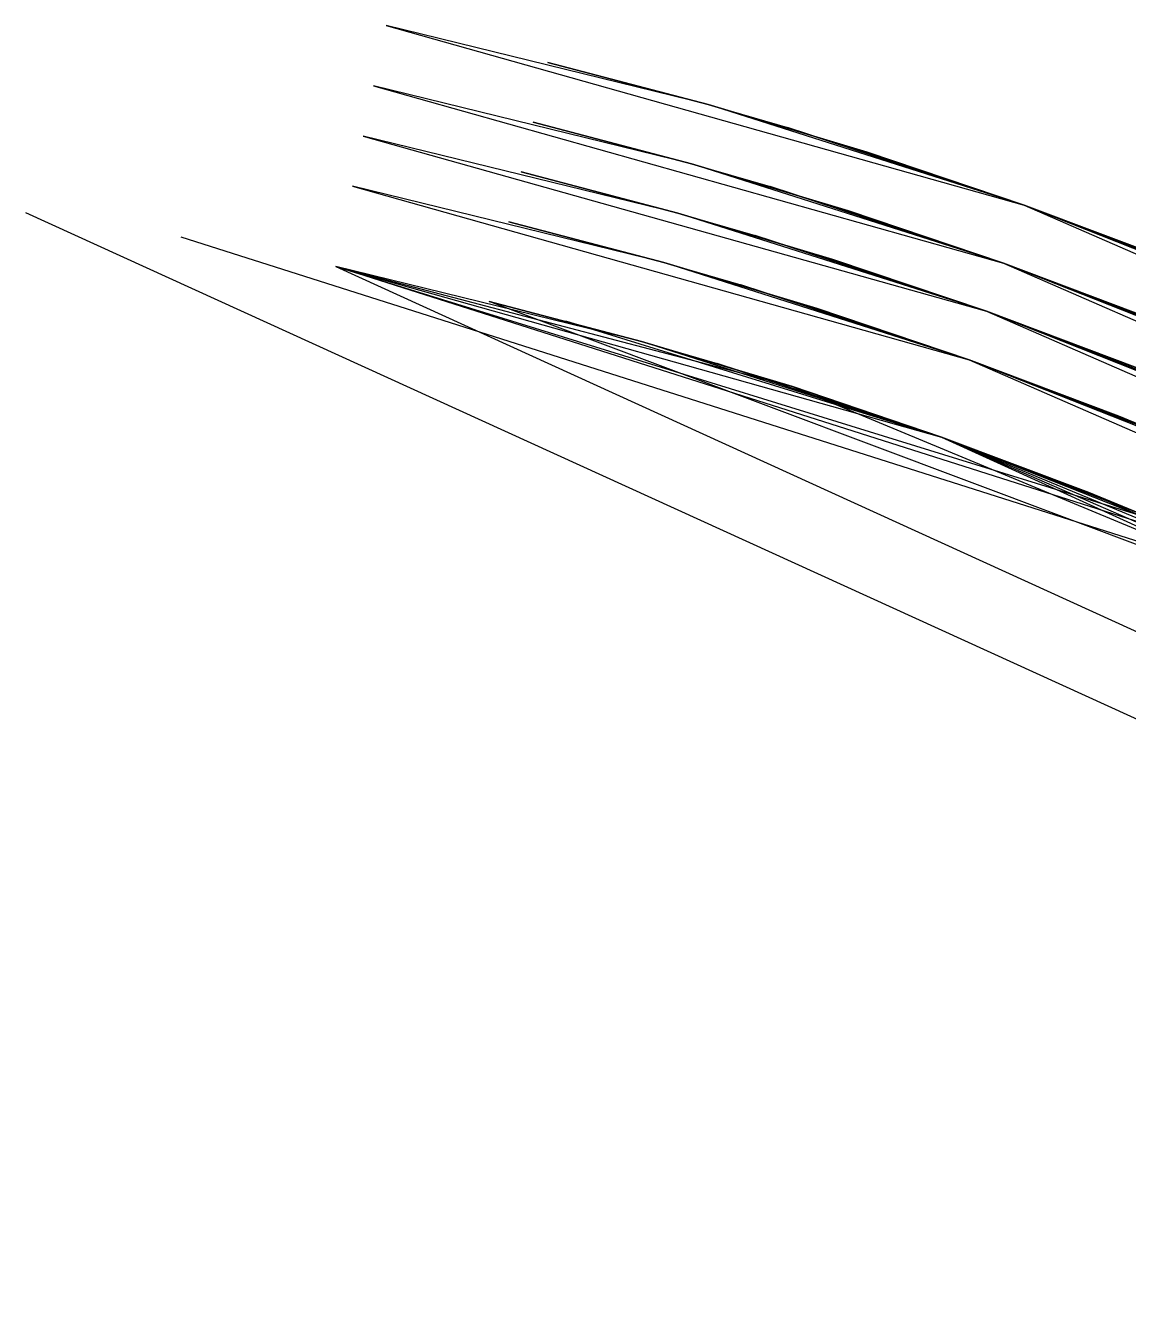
# Model space of a CAD drawing. Extents: x 3.1 to 23.7, y 0 to 23.2.
# Drawn here: x 3.09 to 8.47, y 16.94 to 23.19 of the extents above; entities that cross this region are included whole.
import ezdxf

# ---------------------------------------------------------------- set-up
doc = ezdxf.new("R2010")
doc.units = 0

msp = doc.modelspace()

# ---------------------------------------------------------------- linework, layer by layer
at = {"layer": 'Faces'}
for points in [[(4.848, 23.194), (4.848, 23.194), (7.958, 22.319), (6.418, 22.809, 1.092)], [(6.418, 22.809, 14.191), (7.192, 22.577, 13.646), (6.418, 22.809, 13.1), (5.636, 23.015, 13.646)], [(6.418, 22.809, 13.1), (7.192, 22.577, 12.554), (6.418, 22.809, 12.008), (5.636, 23.015, 12.554)], [(6.418, 22.809, 12.008), (7.192, 22.577, 11.462), (6.418, 22.809, 10.916), (5.636, 23.015, 11.462)], [(6.418, 22.809, 10.916), (7.192, 22.577, 10.371), (6.418, 22.809, 9.825), (5.636, 23.015, 10.371)], [(6.418, 22.809, 9.825), (7.192, 22.577, 9.279), (6.418, 22.809, 8.733), (5.636, 23.015, 9.279)], [(6.418, 22.809, 8.733), (7.192, 22.577, 8.187), (6.418, 22.809, 7.642), (5.636, 23.015, 8.187)], [(6.418, 22.809, 7.642), (7.192, 22.577, 7.096), (6.418, 22.809, 6.55), (5.636, 23.015, 7.096)], [(6.418, 22.809, 6.55), (7.192, 22.577, 6.004), (6.418, 22.809, 5.458), (5.636, 23.015, 6.004)], [(5.636, 23.015, 2.729), (6.418, 22.809, 1.82), (7.192, 22.577, 2.729), (6.418, 22.809, 3.275)], [(6.418, 22.809, 5.458), (7.192, 22.577, 4.912), (6.418, 22.809, 4.367), (5.636, 23.015, 4.912)], [(6.418, 22.809, 4.367), (7.192, 22.577, 3.821), (6.418, 22.809, 3.275), (5.636, 23.015, 3.821)], [(4.786, 22.9), (4.786, 22.9), (7.858, 22.036), (6.337, 22.52, 1.092)], [(4.786, 22.9), (4.786, 22.9), (7.858, 22.036), (6.337, 22.52, 1.092)], [(7.192, 22.577, 13.646), (7.958, 22.319, 13.1), (7.192, 22.577, 12.554), (6.418, 22.809, 13.1)], [(7.192, 22.577, 12.554), (7.958, 22.319, 12.008), (7.192, 22.577, 11.462), (6.418, 22.809, 12.008)], [(7.192, 22.577, 11.462), (7.958, 22.319, 10.916), (7.192, 22.577, 10.371), (6.418, 22.809, 10.916)], [(7.192, 22.577, 10.371), (7.958, 22.319, 9.825), (7.192, 22.577, 9.279), (6.418, 22.809, 9.825)], [(7.192, 22.577, 9.279), (7.958, 22.319, 8.733), (7.192, 22.577, 8.187), (6.418, 22.809, 8.733)], [(7.192, 22.577, 8.187), (7.958, 22.319, 7.642), (7.192, 22.577, 7.096), (6.418, 22.809, 7.642)], [(7.192, 22.577, 7.096), (7.958, 22.319, 6.55), (7.192, 22.577, 6.004), (6.418, 22.809, 6.55)], [(7.192, 22.577, 6.004), (7.958, 22.319, 5.458), (7.192, 22.577, 4.912), (6.418, 22.809, 5.458)], [(6.418, 22.809, 1.82), (6.805, 22.697, 1.365), (7.958, 22.319, 2.183), (7.192, 22.577, 2.729)], [(7.192, 22.577, 4.912), (7.958, 22.319, 4.367), (7.192, 22.577, 3.821), (6.418, 22.809, 4.367)], [(7.192, 22.577, 3.821), (7.958, 22.319, 3.275), (7.192, 22.577, 2.729), (6.418, 22.809, 3.275)], [(6.337, 22.52, 14.191), (7.101, 22.291, 13.646), (6.337, 22.52, 13.1), (5.564, 22.724, 13.646)], [(6.337, 22.52, 14.191), (7.101, 22.291, 13.646), (6.337, 22.52, 13.1), (5.564, 22.724, 13.646)], [(6.337, 22.52, 13.1), (7.101, 22.291, 12.554), (6.337, 22.52, 12.008), (5.564, 22.724, 12.554)], [(6.337, 22.52, 13.1), (7.101, 22.291, 12.554), (6.337, 22.52, 12.008), (5.564, 22.724, 12.554)], [(6.337, 22.52, 12.008), (7.101, 22.291, 11.462), (6.337, 22.52, 10.916), (5.564, 22.724, 11.462)], [(6.337, 22.52, 12.008), (7.101, 22.291, 11.462), (6.337, 22.52, 10.916), (5.564, 22.724, 11.462)], [(6.337, 22.52, 10.916), (7.101, 22.291, 10.371), (6.337, 22.52, 9.825), (5.564, 22.724, 10.371)], [(6.337, 22.52, 10.916), (7.101, 22.291, 10.371), (6.337, 22.52, 9.825), (5.564, 22.724, 10.371)], [(6.337, 22.52, 9.825), (7.101, 22.291, 9.279), (6.337, 22.52, 8.733), (5.564, 22.724, 9.279)], [(6.337, 22.52, 9.825), (7.101, 22.291, 9.279), (6.337, 22.52, 8.733), (5.564, 22.724, 9.279)], [(6.337, 22.52, 8.733), (7.101, 22.291, 8.187), (6.337, 22.52, 7.642), (5.564, 22.724, 8.187)], [(6.337, 22.52, 8.733), (7.101, 22.291, 8.187), (6.337, 22.52, 7.642), (5.564, 22.724, 8.187)], [(6.337, 22.52, 7.642), (7.101, 22.291, 7.096), (6.337, 22.52, 6.55), (5.564, 22.724, 7.096)], [(6.337, 22.52, 7.642), (7.101, 22.291, 7.096), (6.337, 22.52, 6.55), (5.564, 22.724, 7.096)], [(6.337, 22.52, 6.55), (7.101, 22.291, 6.004), (6.337, 22.52, 5.458), (5.564, 22.724, 6.004)], [(6.337, 22.52, 6.55), (7.101, 22.291, 6.004), (6.337, 22.52, 5.458), (5.564, 22.724, 6.004)], [(5.564, 22.724, 2.729), (6.337, 22.52, 1.82), (7.101, 22.291, 2.729), (6.337, 22.52, 3.275)], [(5.564, 22.724, 2.729), (6.337, 22.52, 1.82), (7.101, 22.291, 2.729), (6.337, 22.52, 3.275)], [(6.337, 22.52, 5.458), (7.101, 22.291, 4.912), (6.337, 22.52, 4.367), (5.564, 22.724, 4.912)], [(6.337, 22.52, 5.458), (7.101, 22.291, 4.912), (6.337, 22.52, 4.367), (5.564, 22.724, 4.912)], [(6.337, 22.52, 4.367), (7.101, 22.291, 3.821), (6.337, 22.52, 3.275), (5.564, 22.724, 3.821)], [(6.337, 22.52, 4.367), (7.101, 22.291, 3.821), (6.337, 22.52, 3.275), (5.564, 22.724, 3.821)], [(7.958, 22.319), (9.089, 21.882, 1.365), (7.958, 22.319, 2.183), (6.805, 22.697, 1.365)], [(4.735, 22.655), (4.735, 22.655), (7.774, 21.801), (6.269, 22.28, 1.092)], [(4.735, 22.655), (4.735, 22.655), (7.774, 21.801), (6.269, 22.28, 1.092)], [(7.958, 22.319, 14.191), (8.715, 22.034, 13.646), (7.958, 22.319, 13.1), (7.192, 22.577, 13.646)], [(7.958, 22.319, 13.1), (8.715, 22.034, 12.554), (7.958, 22.319, 12.008), (7.192, 22.577, 12.554)], [(7.958, 22.319, 12.008), (8.715, 22.034, 11.462), (7.958, 22.319, 10.916), (7.192, 22.577, 11.462)], [(7.958, 22.319, 10.916), (8.715, 22.034, 10.371), (7.958, 22.319, 9.825), (7.192, 22.577, 10.371)], [(7.958, 22.319, 9.825), (8.715, 22.034, 9.279), (7.958, 22.319, 8.733), (7.192, 22.577, 9.279)], [(7.958, 22.319, 8.733), (8.715, 22.034, 8.187), (7.958, 22.319, 7.642), (7.192, 22.577, 8.187)], [(7.958, 22.319, 7.642), (8.715, 22.034, 7.096), (7.958, 22.319, 6.55), (7.192, 22.577, 7.096)], [(7.958, 22.319, 6.55), (8.715, 22.034, 6.004), (7.958, 22.319, 5.458), (7.192, 22.577, 6.004)], [(7.958, 22.319, 2.183), (8.715, 22.034, 2.729), (7.958, 22.319, 3.275), (7.192, 22.577, 2.729)], [(7.958, 22.319, 5.458), (8.715, 22.034, 4.912), (7.958, 22.319, 4.367), (7.192, 22.577, 4.912)], [(7.958, 22.319, 4.367), (8.715, 22.034, 3.821), (7.958, 22.319, 3.275), (7.192, 22.577, 3.821)], [(7.101, 22.291, 13.646), (7.858, 22.036, 13.1), (7.101, 22.291, 12.554), (6.337, 22.52, 13.1)], [(7.101, 22.291, 13.646), (7.858, 22.036, 13.1), (7.101, 22.291, 12.554), (6.337, 22.52, 13.1)], [(7.101, 22.291, 12.554), (7.858, 22.036, 12.008), (7.101, 22.291, 11.462), (6.337, 22.52, 12.008)], [(7.101, 22.291, 12.554), (7.858, 22.036, 12.008), (7.101, 22.291, 11.462), (6.337, 22.52, 12.008)], [(7.101, 22.291, 11.462), (7.858, 22.036, 10.916), (7.101, 22.291, 10.371), (6.337, 22.52, 10.916)], [(7.101, 22.291, 11.462), (7.858, 22.036, 10.916), (7.101, 22.291, 10.371), (6.337, 22.52, 10.916)], [(7.101, 22.291, 10.371), (7.858, 22.036, 9.825), (7.101, 22.291, 9.279), (6.337, 22.52, 9.825)], [(7.101, 22.291, 10.371), (7.858, 22.036, 9.825), (7.101, 22.291, 9.279), (6.337, 22.52, 9.825)], [(7.101, 22.291, 9.279), (7.858, 22.036, 8.733), (7.101, 22.291, 8.187), (6.337, 22.52, 8.733)], [(7.101, 22.291, 9.279), (7.858, 22.036, 8.733), (7.101, 22.291, 8.187), (6.337, 22.52, 8.733)], [(7.101, 22.291, 8.187), (7.858, 22.036, 7.642), (7.101, 22.291, 7.096), (6.337, 22.52, 7.642)], [(7.101, 22.291, 8.187), (7.858, 22.036, 7.642), (7.101, 22.291, 7.096), (6.337, 22.52, 7.642)], [(7.101, 22.291, 7.096), (7.858, 22.036, 6.55), (7.101, 22.291, 6.004), (6.337, 22.52, 6.55)], [(7.101, 22.291, 7.096), (7.858, 22.036, 6.55), (7.101, 22.291, 6.004), (6.337, 22.52, 6.55)], [(7.101, 22.291, 6.004), (7.858, 22.036, 5.458), (7.101, 22.291, 4.912), (6.337, 22.52, 5.458)], [(7.101, 22.291, 6.004), (7.858, 22.036, 5.458), (7.101, 22.291, 4.912), (6.337, 22.52, 5.458)], [(6.337, 22.52, 1.82), (6.719, 22.409, 1.365), (7.858, 22.036, 2.183), (7.101, 22.291, 2.729)], [(6.337, 22.52, 1.82), (6.719, 22.409, 1.365), (7.858, 22.036, 2.183), (7.101, 22.291, 2.729)], [(7.101, 22.291, 4.912), (7.858, 22.036, 4.367), (7.101, 22.291, 3.821), (6.337, 22.52, 4.367)], [(7.101, 22.291, 4.912), (7.858, 22.036, 4.367), (7.101, 22.291, 3.821), (6.337, 22.52, 4.367)], [(7.101, 22.291, 3.821), (7.858, 22.036, 3.275), (7.101, 22.291, 2.729), (6.337, 22.52, 3.275)], [(7.101, 22.291, 3.821), (7.858, 22.036, 3.275), (7.101, 22.291, 2.729), (6.337, 22.52, 3.275)], [(6.269, 22.28, 14.191), (7.025, 22.053, 13.646), (6.269, 22.28, 13.1), (5.505, 22.481, 13.646)], [(6.269, 22.28, 14.191), (7.025, 22.053, 13.646), (6.269, 22.28, 13.1), (5.505, 22.481, 13.646)], [(6.269, 22.28, 13.1), (7.025, 22.053, 12.554), (6.269, 22.28, 12.008), (5.505, 22.481, 12.554)], [(6.269, 22.28, 13.1), (7.025, 22.053, 12.554), (6.269, 22.28, 12.008), (5.505, 22.481, 12.554)], [(6.269, 22.28, 12.008), (7.025, 22.053, 11.462), (6.269, 22.28, 10.916), (5.505, 22.481, 11.462)], [(6.269, 22.28, 12.008), (7.025, 22.053, 11.462), (6.269, 22.28, 10.916), (5.505, 22.481, 11.462)], [(6.269, 22.28, 10.916), (7.025, 22.053, 10.371), (6.269, 22.28, 9.825), (5.505, 22.481, 10.371)], [(6.269, 22.28, 10.916), (7.025, 22.053, 10.371), (6.269, 22.28, 9.825), (5.505, 22.481, 10.371)], [(6.269, 22.28, 9.825), (7.025, 22.053, 9.279), (6.269, 22.28, 8.733), (5.505, 22.481, 9.279)], [(6.269, 22.28, 9.825), (7.025, 22.053, 9.279), (6.269, 22.28, 8.733), (5.505, 22.481, 9.279)], [(6.269, 22.28, 8.733), (7.025, 22.053, 8.187), (6.269, 22.28, 7.642), (5.505, 22.481, 8.187)], [(6.269, 22.28, 8.733), (7.025, 22.053, 8.187), (6.269, 22.28, 7.642), (5.505, 22.481, 8.187)], [(6.269, 22.28, 7.642), (7.025, 22.053, 7.096), (6.269, 22.28, 6.55), (5.505, 22.481, 7.096)], [(6.269, 22.28, 7.642), (7.025, 22.053, 7.096), (6.269, 22.28, 6.55), (5.505, 22.481, 7.096)], [(6.269, 22.28, 6.55), (7.025, 22.053, 6.004), (6.269, 22.28, 5.458), (5.505, 22.481, 6.004)], [(6.269, 22.28, 6.55), (7.025, 22.053, 6.004), (6.269, 22.28, 5.458), (5.505, 22.481, 6.004)], [(5.505, 22.481, 2.729), (6.269, 22.28, 1.82), (7.025, 22.053, 2.729), (6.269, 22.28, 3.275)], [(5.505, 22.481, 2.729), (6.269, 22.28, 1.82), (7.025, 22.053, 2.729), (6.269, 22.28, 3.275)], [(6.269, 22.28, 5.458), (7.025, 22.053, 4.912), (6.269, 22.28, 4.367), (5.505, 22.481, 4.912)], [(6.269, 22.28, 5.458), (7.025, 22.053, 4.912), (6.269, 22.28, 4.367), (5.505, 22.481, 4.912)], [(6.269, 22.28, 4.367), (7.025, 22.053, 3.821), (6.269, 22.28, 3.275), (5.505, 22.481, 3.821)], [(6.269, 22.28, 4.367), (7.025, 22.053, 3.821), (6.269, 22.28, 3.275), (5.505, 22.481, 3.821)], [(4.684, 22.411), (4.684, 22.411), (7.69, 21.565), (6.201, 22.039, 1.092)], [(4.684, 22.411), (4.684, 22.411), (7.69, 21.565), (6.201, 22.039, 1.092)], [(7.858, 22.036), (8.974, 21.605, 1.365), (7.858, 22.036, 2.183), (6.719, 22.409, 1.365)], [(7.858, 22.036), (8.974, 21.605, 1.365), (7.858, 22.036, 2.183), (6.719, 22.409, 1.365)], [(8.715, 22.034, 13.646), (9.462, 21.724, 13.1), (8.715, 22.034, 12.554), (7.958, 22.319, 13.1)], [(8.715, 22.034, 12.554), (9.462, 21.724, 12.008), (8.715, 22.034, 11.462), (7.958, 22.319, 12.008)], [(8.715, 22.034, 11.462), (9.462, 21.724, 10.916), (8.715, 22.034, 10.371), (7.958, 22.319, 10.916)], [(8.715, 22.034, 10.371), (9.462, 21.724, 9.825), (8.715, 22.034, 9.279), (7.958, 22.319, 9.825)], [(8.715, 22.034, 9.279), (9.462, 21.724, 8.733), (8.715, 22.034, 8.187), (7.958, 22.319, 8.733)], [(8.715, 22.034, 8.187), (9.462, 21.724, 7.642), (8.715, 22.034, 7.096), (7.958, 22.319, 7.642)], [(8.715, 22.034, 7.096), (9.462, 21.724, 6.55), (8.715, 22.034, 6.004), (7.958, 22.319, 6.55)], [(8.715, 22.034, 6.004), (9.462, 21.724, 5.458), (8.715, 22.034, 4.912), (7.958, 22.319, 5.458)], [(7.958, 22.319), (10.921, 21.028), (10.921, 21.028), (9.462, 21.724, 1.092)], [(8.715, 22.034, 4.912), (9.462, 21.724, 4.367), (8.715, 22.034, 3.821), (7.958, 22.319, 4.367)], [(8.715, 22.034, 3.821), (9.462, 21.724, 3.275), (8.715, 22.034, 2.729), (7.958, 22.319, 3.275)], [(7.025, 22.053, 13.646), (7.774, 21.801, 13.1), (7.025, 22.053, 12.554), (6.269, 22.28, 13.1)], [(7.025, 22.053, 13.646), (7.774, 21.801, 13.1), (7.025, 22.053, 12.554), (6.269, 22.28, 13.1)], [(7.025, 22.053, 12.554), (7.774, 21.801, 12.008), (7.025, 22.053, 11.462), (6.269, 22.28, 12.008)], [(7.025, 22.053, 12.554), (7.774, 21.801, 12.008), (7.025, 22.053, 11.462), (6.269, 22.28, 12.008)], [(7.025, 22.053, 11.462), (7.774, 21.801, 10.916), (7.025, 22.053, 10.371), (6.269, 22.28, 10.916)], [(7.025, 22.053, 11.462), (7.774, 21.801, 10.916), (7.025, 22.053, 10.371), (6.269, 22.28, 10.916)], [(7.025, 22.053, 10.371), (7.774, 21.801, 9.825), (7.025, 22.053, 9.279), (6.269, 22.28, 9.825)], [(7.025, 22.053, 10.371), (7.774, 21.801, 9.825), (7.025, 22.053, 9.279), (6.269, 22.28, 9.825)], [(7.025, 22.053, 9.279), (7.774, 21.801, 8.733), (7.025, 22.053, 8.187), (6.269, 22.28, 8.733)], [(7.025, 22.053, 9.279), (7.774, 21.801, 8.733), (7.025, 22.053, 8.187), (6.269, 22.28, 8.733)], [(7.025, 22.053, 8.187), (7.774, 21.801, 7.642), (7.025, 22.053, 7.096), (6.269, 22.28, 7.642)], [(7.025, 22.053, 8.187), (7.774, 21.801, 7.642), (7.025, 22.053, 7.096), (6.269, 22.28, 7.642)], [(7.025, 22.053, 7.096), (7.774, 21.801, 6.55), (7.025, 22.053, 6.004), (6.269, 22.28, 6.55)], [(7.025, 22.053, 7.096), (7.774, 21.801, 6.55), (7.025, 22.053, 6.004), (6.269, 22.28, 6.55)], [(7.025, 22.053, 6.004), (7.774, 21.801, 5.458), (7.025, 22.053, 4.912), (6.269, 22.28, 5.458)], [(7.025, 22.053, 6.004), (7.774, 21.801, 5.458), (7.025, 22.053, 4.912), (6.269, 22.28, 5.458)], [(6.269, 22.28, 1.82), (6.647, 22.17, 1.365), (7.774, 21.801, 2.183), (7.025, 22.053, 2.729)], [(6.269, 22.28, 1.82), (6.647, 22.17, 1.365), (7.774, 21.801, 2.183), (7.025, 22.053, 2.729)], [(7.025, 22.053, 4.912), (7.774, 21.801, 4.367), (7.025, 22.053, 3.821), (6.269, 22.28, 4.367)], [(7.025, 22.053, 4.912), (7.774, 21.801, 4.367), (7.025, 22.053, 3.821), (6.269, 22.28, 4.367)], [(7.025, 22.053, 3.821), (7.774, 21.801, 3.275), (7.025, 22.053, 2.729), (6.269, 22.28, 3.275)], [(7.025, 22.053, 3.821), (7.774, 21.801, 3.275), (7.025, 22.053, 2.729), (6.269, 22.28, 3.275)], [(7.858, 22.036, 14.191), (8.604, 21.755, 13.646), (7.858, 22.036, 13.1), (7.101, 22.291, 13.646)], [(7.858, 22.036, 14.191), (8.604, 21.755, 13.646), (7.858, 22.036, 13.1), (7.101, 22.291, 13.646)], [(7.858, 22.036, 13.1), (8.604, 21.755, 12.554), (7.858, 22.036, 12.008), (7.101, 22.291, 12.554)], [(7.858, 22.036, 13.1), (8.604, 21.755, 12.554), (7.858, 22.036, 12.008), (7.101, 22.291, 12.554)], [(7.858, 22.036, 12.008), (8.604, 21.755, 11.462), (7.858, 22.036, 10.916), (7.101, 22.291, 11.462)], [(7.858, 22.036, 12.008), (8.604, 21.755, 11.462), (7.858, 22.036, 10.916), (7.101, 22.291, 11.462)], [(7.858, 22.036, 10.916), (8.604, 21.755, 10.371), (7.858, 22.036, 9.825), (7.101, 22.291, 10.371)], [(7.858, 22.036, 10.916), (8.604, 21.755, 10.371), (7.858, 22.036, 9.825), (7.101, 22.291, 10.371)], [(7.858, 22.036, 9.825), (8.604, 21.755, 9.279), (7.858, 22.036, 8.733), (7.101, 22.291, 9.279)], [(7.858, 22.036, 9.825), (8.604, 21.755, 9.279), (7.858, 22.036, 8.733), (7.101, 22.291, 9.279)], [(7.858, 22.036, 8.733), (8.604, 21.755, 8.187), (7.858, 22.036, 7.642), (7.101, 22.291, 8.187)], [(7.858, 22.036, 8.733), (8.604, 21.755, 8.187), (7.858, 22.036, 7.642), (7.101, 22.291, 8.187)], [(7.858, 22.036, 7.642), (8.604, 21.755, 7.096), (7.858, 22.036, 6.55), (7.101, 22.291, 7.096)], [(7.858, 22.036, 7.642), (8.604, 21.755, 7.096), (7.858, 22.036, 6.55), (7.101, 22.291, 7.096)], [(7.858, 22.036, 6.55), (8.604, 21.755, 6.004), (7.858, 22.036, 5.458), (7.101, 22.291, 6.004)], [(7.858, 22.036, 6.55), (8.604, 21.755, 6.004), (7.858, 22.036, 5.458), (7.101, 22.291, 6.004)], [(7.858, 22.036, 2.183), (8.604, 21.755, 2.729), (7.858, 22.036, 3.275), (7.101, 22.291, 2.729)], [(7.858, 22.036, 2.183), (8.604, 21.755, 2.729), (7.858, 22.036, 3.275), (7.101, 22.291, 2.729)], [(7.858, 22.036, 5.458), (8.604, 21.755, 4.912), (7.858, 22.036, 4.367), (7.101, 22.291, 4.912)], [(7.858, 22.036, 5.458), (8.604, 21.755, 4.912), (7.858, 22.036, 4.367), (7.101, 22.291, 4.912)], [(7.858, 22.036, 4.367), (8.604, 21.755, 3.821), (7.858, 22.036, 3.275), (7.101, 22.291, 3.821)], [(7.858, 22.036, 4.367), (8.604, 21.755, 3.821), (7.858, 22.036, 3.275), (7.101, 22.291, 3.821)], [(6.201, 22.039, 14.191), (6.949, 21.815, 13.646), (6.201, 22.039, 13.1), (5.445, 22.238, 13.646)], [(6.201, 22.039, 14.191), (6.949, 21.815, 13.646), (6.201, 22.039, 13.1), (5.445, 22.238, 13.646)], [(6.201, 22.039, 13.1), (6.949, 21.815, 12.554), (6.201, 22.039, 12.008), (5.445, 22.238, 12.554)], [(6.201, 22.039, 13.1), (6.949, 21.815, 12.554), (6.201, 22.039, 12.008), (5.445, 22.238, 12.554)], [(6.201, 22.039, 12.008), (6.949, 21.815, 11.462), (6.201, 22.039, 10.916), (5.445, 22.238, 11.462)], [(6.201, 22.039, 12.008), (6.949, 21.815, 11.462), (6.201, 22.039, 10.916), (5.445, 22.238, 11.462)], [(6.201, 22.039, 10.916), (6.949, 21.815, 10.371), (6.201, 22.039, 9.825), (5.445, 22.238, 10.371)], [(6.201, 22.039, 10.916), (6.949, 21.815, 10.371), (6.201, 22.039, 9.825), (5.445, 22.238, 10.371)], [(6.201, 22.039, 9.825), (6.949, 21.815, 9.279), (6.201, 22.039, 8.733), (5.445, 22.238, 9.279)], [(6.201, 22.039, 9.825), (6.949, 21.815, 9.279), (6.201, 22.039, 8.733), (5.445, 22.238, 9.279)], [(6.201, 22.039, 8.733), (6.949, 21.815, 8.187), (6.201, 22.039, 7.642), (5.445, 22.238, 8.187)], [(6.201, 22.039, 8.733), (6.949, 21.815, 8.187), (6.201, 22.039, 7.642), (5.445, 22.238, 8.187)], [(6.201, 22.039, 7.642), (6.949, 21.815, 7.096), (6.201, 22.039, 6.55), (5.445, 22.238, 7.096)], [(6.201, 22.039, 7.642), (6.949, 21.815, 7.096), (6.201, 22.039, 6.55), (5.445, 22.238, 7.096)], [(6.201, 22.039, 6.55), (6.949, 21.815, 6.004), (6.201, 22.039, 5.458), (5.445, 22.238, 6.004)], [(6.201, 22.039, 6.55), (6.949, 21.815, 6.004), (6.201, 22.039, 5.458), (5.445, 22.238, 6.004)], [(5.445, 22.238, 2.729), (6.201, 22.039, 1.82), (6.949, 21.815, 2.729), (6.201, 22.039, 3.275)], [(5.445, 22.238, 2.729), (6.201, 22.039, 1.82), (6.949, 21.815, 2.729), (6.201, 22.039, 3.275)], [(6.201, 22.039, 5.458), (6.949, 21.815, 4.912), (6.201, 22.039, 4.367), (5.445, 22.238, 4.912)], [(6.201, 22.039, 5.458), (6.949, 21.815, 4.912), (6.201, 22.039, 4.367), (5.445, 22.238, 4.912)], [(6.201, 22.039, 4.367), (6.949, 21.815, 3.821), (6.201, 22.039, 3.275), (5.445, 22.238, 3.821)], [(6.201, 22.039, 4.367), (6.949, 21.815, 3.821), (6.201, 22.039, 3.275), (5.445, 22.238, 3.821)], [(7.774, 21.801), (8.878, 21.374, 1.365), (7.774, 21.801, 2.183), (6.647, 22.17, 1.365)], [(7.774, 21.801), (8.878, 21.374, 1.365), (7.774, 21.801, 2.183), (6.647, 22.17, 1.365)], [(4.602, 22.019), (4.602, 22.019), (7.555, 21.188), (6.093, 21.654, 1.092)], [(6.949, 21.815, 13.646), (7.69, 21.565, 13.1), (6.949, 21.815, 12.554), (6.201, 22.039, 13.1)], [(6.949, 21.815, 13.646), (7.69, 21.565, 13.1), (6.949, 21.815, 12.554), (6.201, 22.039, 13.1)], [(6.949, 21.815, 12.554), (7.69, 21.565, 12.008), (6.949, 21.815, 11.462), (6.201, 22.039, 12.008)], [(6.949, 21.815, 12.554), (7.69, 21.565, 12.008), (6.949, 21.815, 11.462), (6.201, 22.039, 12.008)], [(6.949, 21.815, 11.462), (7.69, 21.565, 10.916), (6.949, 21.815, 10.371), (6.201, 22.039, 10.916)], [(6.949, 21.815, 11.462), (7.69, 21.565, 10.916), (6.949, 21.815, 10.371), (6.201, 22.039, 10.916)], [(6.949, 21.815, 10.371), (7.69, 21.565, 9.825), (6.949, 21.815, 9.279), (6.201, 22.039, 9.825)], [(6.949, 21.815, 10.371), (7.69, 21.565, 9.825), (6.949, 21.815, 9.279), (6.201, 22.039, 9.825)], [(6.949, 21.815, 9.279), (7.69, 21.565, 8.733), (6.949, 21.815, 8.187), (6.201, 22.039, 8.733)], [(6.949, 21.815, 9.279), (7.69, 21.565, 8.733), (6.949, 21.815, 8.187), (6.201, 22.039, 8.733)], [(6.949, 21.815, 8.187), (7.69, 21.565, 7.642), (6.949, 21.815, 7.096), (6.201, 22.039, 7.642)], [(6.949, 21.815, 8.187), (7.69, 21.565, 7.642), (6.949, 21.815, 7.096), (6.201, 22.039, 7.642)], [(6.949, 21.815, 7.096), (7.69, 21.565, 6.55), (6.949, 21.815, 6.004), (6.201, 22.039, 6.55)], [(6.949, 21.815, 7.096), (7.69, 21.565, 6.55), (6.949, 21.815, 6.004), (6.201, 22.039, 6.55)], [(6.949, 21.815, 6.004), (7.69, 21.565, 5.458), (6.949, 21.815, 4.912), (6.201, 22.039, 5.458)], [(6.949, 21.815, 6.004), (7.69, 21.565, 5.458), (6.949, 21.815, 4.912), (6.201, 22.039, 5.458)], [(6.201, 22.039, 1.82), (6.576, 21.93, 1.365), (7.69, 21.565, 2.183), (6.949, 21.815, 2.729)], [(6.201, 22.039, 1.82), (6.576, 21.93, 1.365), (7.69, 21.565, 2.183), (6.949, 21.815, 2.729)], [(6.949, 21.815, 4.912), (7.69, 21.565, 4.367), (6.949, 21.815, 3.821), (6.201, 22.039, 4.367)], [(6.949, 21.815, 4.912), (7.69, 21.565, 4.367), (6.949, 21.815, 3.821), (6.201, 22.039, 4.367)], [(6.949, 21.815, 3.821), (7.69, 21.565, 3.275), (6.949, 21.815, 2.729), (6.201, 22.039, 3.275)], [(6.949, 21.815, 3.821), (7.69, 21.565, 3.275), (6.949, 21.815, 2.729), (6.201, 22.039, 3.275)], [(7.774, 21.801, 14.191), (8.512, 21.523, 13.646), (7.774, 21.801, 13.1), (7.025, 22.053, 13.646)], [(7.774, 21.801, 14.191), (8.512, 21.523, 13.646), (7.774, 21.801, 13.1), (7.025, 22.053, 13.646)], [(7.774, 21.801, 13.1), (8.512, 21.523, 12.554), (7.774, 21.801, 12.008), (7.025, 22.053, 12.554)], [(7.774, 21.801, 13.1), (8.512, 21.523, 12.554), (7.774, 21.801, 12.008), (7.025, 22.053, 12.554)], [(7.774, 21.801, 12.008), (8.512, 21.523, 11.462), (7.774, 21.801, 10.916), (7.025, 22.053, 11.462)], [(7.774, 21.801, 12.008), (8.512, 21.523, 11.462), (7.774, 21.801, 10.916), (7.025, 22.053, 11.462)], [(7.774, 21.801, 10.916), (8.512, 21.523, 10.371), (7.774, 21.801, 9.825), (7.025, 22.053, 10.371)], [(7.774, 21.801, 10.916), (8.512, 21.523, 10.371), (7.774, 21.801, 9.825), (7.025, 22.053, 10.371)], [(7.774, 21.801, 9.825), (8.512, 21.523, 9.279), (7.774, 21.801, 8.733), (7.025, 22.053, 9.279)], [(7.774, 21.801, 9.825), (8.512, 21.523, 9.279), (7.774, 21.801, 8.733), (7.025, 22.053, 9.279)], [(7.774, 21.801, 8.733), (8.512, 21.523, 8.187), (7.774, 21.801, 7.642), (7.025, 22.053, 8.187)], [(7.774, 21.801, 8.733), (8.512, 21.523, 8.187), (7.774, 21.801, 7.642), (7.025, 22.053, 8.187)], [(7.774, 21.801, 7.642), (8.512, 21.523, 7.096), (7.774, 21.801, 6.55), (7.025, 22.053, 7.096)], [(7.774, 21.801, 7.642), (8.512, 21.523, 7.096), (7.774, 21.801, 6.55), (7.025, 22.053, 7.096)], [(7.774, 21.801, 6.55), (8.512, 21.523, 6.004), (7.774, 21.801, 5.458), (7.025, 22.053, 6.004)], [(7.774, 21.801, 6.55), (8.512, 21.523, 6.004), (7.774, 21.801, 5.458), (7.025, 22.053, 6.004)], [(7.774, 21.801, 2.183), (8.512, 21.523, 2.729), (7.774, 21.801, 3.275), (7.025, 22.053, 2.729)], [(7.774, 21.801, 2.183), (8.512, 21.523, 2.729), (7.774, 21.801, 3.275), (7.025, 22.053, 2.729)], [(7.774, 21.801, 5.458), (8.512, 21.523, 4.912), (7.774, 21.801, 4.367), (7.025, 22.053, 4.912)], [(7.774, 21.801, 5.458), (8.512, 21.523, 4.912), (7.774, 21.801, 4.367), (7.025, 22.053, 4.912)], [(7.774, 21.801, 4.367), (8.512, 21.523, 3.821), (7.774, 21.801, 3.275), (7.025, 22.053, 3.821)], [(7.774, 21.801, 4.367), (8.512, 21.523, 3.821), (7.774, 21.801, 3.275), (7.025, 22.053, 3.821)], [(8.604, 21.755, 13.646), (9.342, 21.449, 13.1), (8.604, 21.755, 12.554), (7.858, 22.036, 13.1)], [(8.604, 21.755, 13.646), (9.342, 21.449, 13.1), (8.604, 21.755, 12.554), (7.858, 22.036, 13.1)], [(8.604, 21.755, 12.554), (9.342, 21.449, 12.008), (8.604, 21.755, 11.462), (7.858, 22.036, 12.008)], [(8.604, 21.755, 12.554), (9.342, 21.449, 12.008), (8.604, 21.755, 11.462), (7.858, 22.036, 12.008)], [(8.604, 21.755, 11.462), (9.342, 21.449, 10.916), (8.604, 21.755, 10.371), (7.858, 22.036, 10.916)], [(8.604, 21.755, 11.462), (9.342, 21.449, 10.916), (8.604, 21.755, 10.371), (7.858, 22.036, 10.916)], [(8.604, 21.755, 10.371), (9.342, 21.449, 9.825), (8.604, 21.755, 9.279), (7.858, 22.036, 9.825)], [(8.604, 21.755, 10.371), (9.342, 21.449, 9.825), (8.604, 21.755, 9.279), (7.858, 22.036, 9.825)], [(8.604, 21.755, 9.279), (9.342, 21.449, 8.733), (8.604, 21.755, 8.187), (7.858, 22.036, 8.733)], [(8.604, 21.755, 9.279), (9.342, 21.449, 8.733), (8.604, 21.755, 8.187), (7.858, 22.036, 8.733)], [(8.604, 21.755, 8.187), (9.342, 21.449, 7.642), (8.604, 21.755, 7.096), (7.858, 22.036, 7.642)], [(8.604, 21.755, 8.187), (9.342, 21.449, 7.642), (8.604, 21.755, 7.096), (7.858, 22.036, 7.642)], [(8.604, 21.755, 7.096), (9.342, 21.449, 6.55), (8.604, 21.755, 6.004), (7.858, 22.036, 6.55)], [(8.604, 21.755, 7.096), (9.342, 21.449, 6.55), (8.604, 21.755, 6.004), (7.858, 22.036, 6.55)], [(8.604, 21.755, 6.004), (9.342, 21.449, 5.458), (8.604, 21.755, 4.912), (7.858, 22.036, 5.458)], [(8.604, 21.755, 6.004), (9.342, 21.449, 5.458), (8.604, 21.755, 4.912), (7.858, 22.036, 5.458)], [(7.858, 22.036), (10.783, 20.762), (10.783, 20.762), (9.342, 21.449, 1.092)], [(7.858, 22.036), (10.783, 20.762), (10.783, 20.762), (9.342, 21.449, 1.092)], [(8.604, 21.755, 4.912), (9.342, 21.449, 4.367), (8.604, 21.755, 3.821), (7.858, 22.036, 4.367)], [(8.604, 21.755, 4.912), (9.342, 21.449, 4.367), (8.604, 21.755, 3.821), (7.858, 22.036, 4.367)], [(8.604, 21.755, 3.821), (9.342, 21.449, 3.275), (8.604, 21.755, 2.729), (7.858, 22.036, 3.275)], [(8.604, 21.755, 3.821), (9.342, 21.449, 3.275), (8.604, 21.755, 2.729), (7.858, 22.036, 3.275)], [(7.69, 21.565), (8.782, 21.144, 1.365), (7.69, 21.565, 2.183), (6.576, 21.93, 1.365)], [(7.69, 21.565), (8.782, 21.144, 1.365), (7.69, 21.565, 2.183), (6.576, 21.93, 1.365)], [(6.093, 21.654, 14.191), (6.828, 21.434, 13.646), (6.093, 21.654, 13.1), (5.35, 21.849, 13.646)], [(6.093, 21.654, 13.1), (6.828, 21.434, 12.554), (6.093, 21.654, 12.008), (5.35, 21.849, 12.554)], [(6.093, 21.654, 12.008), (6.828, 21.434, 11.462), (6.093, 21.654, 10.916), (5.35, 21.849, 11.462)], [(6.093, 21.654, 10.916), (6.828, 21.434, 10.371), (6.093, 21.654, 9.825), (5.35, 21.849, 10.371)], [(6.093, 21.654, 9.825), (6.828, 21.434, 9.279), (6.093, 21.654, 8.733), (5.35, 21.849, 9.279)], [(6.093, 21.654, 8.733), (6.828, 21.434, 8.187), (6.093, 21.654, 7.642), (5.35, 21.849, 8.187)], [(6.093, 21.654, 7.642), (6.828, 21.434, 7.096), (6.093, 21.654, 6.55), (5.35, 21.849, 7.096)], [(6.093, 21.654, 6.55), (6.828, 21.434, 6.004), (6.093, 21.654, 5.458), (5.35, 21.849, 6.004)], [(5.35, 21.849, 2.729), (6.093, 21.654, 1.82), (6.828, 21.434, 2.729), (6.093, 21.654, 3.275)], [(6.093, 21.654, 5.458), (6.828, 21.434, 4.912), (6.093, 21.654, 4.367), (5.35, 21.849, 4.912)], [(6.093, 21.654, 4.367), (6.828, 21.434, 3.821), (6.093, 21.654, 3.275), (5.35, 21.849, 3.821)], [(7.69, 21.565, 14.191), (8.42, 21.29, 13.646), (7.69, 21.565, 13.1), (6.949, 21.815, 13.646)], [(7.69, 21.565, 14.191), (8.42, 21.29, 13.646), (7.69, 21.565, 13.1), (6.949, 21.815, 13.646)], [(7.69, 21.565, 13.1), (8.42, 21.29, 12.554), (7.69, 21.565, 12.008), (6.949, 21.815, 12.554)], [(7.69, 21.565, 13.1), (8.42, 21.29, 12.554), (7.69, 21.565, 12.008), (6.949, 21.815, 12.554)], [(7.69, 21.565, 12.008), (8.42, 21.29, 11.462), (7.69, 21.565, 10.916), (6.949, 21.815, 11.462)], [(7.69, 21.565, 12.008), (8.42, 21.29, 11.462), (7.69, 21.565, 10.916), (6.949, 21.815, 11.462)], [(7.69, 21.565, 10.916), (8.42, 21.29, 10.371), (7.69, 21.565, 9.825), (6.949, 21.815, 10.371)], [(7.69, 21.565, 10.916), (8.42, 21.29, 10.371), (7.69, 21.565, 9.825), (6.949, 21.815, 10.371)], [(7.69, 21.565, 9.825), (8.42, 21.29, 9.279), (7.69, 21.565, 8.733), (6.949, 21.815, 9.279)], [(7.69, 21.565, 9.825), (8.42, 21.29, 9.279), (7.69, 21.565, 8.733), (6.949, 21.815, 9.279)], [(7.69, 21.565, 8.733), (8.42, 21.29, 8.187), (7.69, 21.565, 7.642), (6.949, 21.815, 8.187)], [(7.69, 21.565, 8.733), (8.42, 21.29, 8.187), (7.69, 21.565, 7.642), (6.949, 21.815, 8.187)], [(7.69, 21.565, 7.642), (8.42, 21.29, 7.096), (7.69, 21.565, 6.55), (6.949, 21.815, 7.096)], [(7.69, 21.565, 7.642), (8.42, 21.29, 7.096), (7.69, 21.565, 6.55), (6.949, 21.815, 7.096)], [(7.69, 21.565, 6.55), (8.42, 21.29, 6.004), (7.69, 21.565, 5.458), (6.949, 21.815, 6.004)], [(7.69, 21.565, 6.55), (8.42, 21.29, 6.004), (7.69, 21.565, 5.458), (6.949, 21.815, 6.004)], [(7.69, 21.565, 2.183), (8.42, 21.29, 2.729), (7.69, 21.565, 3.275), (6.949, 21.815, 2.729)], [(7.69, 21.565, 2.183), (8.42, 21.29, 2.729), (7.69, 21.565, 3.275), (6.949, 21.815, 2.729)], [(7.69, 21.565, 5.458), (8.42, 21.29, 4.912), (7.69, 21.565, 4.367), (6.949, 21.815, 4.912)], [(7.69, 21.565, 5.458), (8.42, 21.29, 4.912), (7.69, 21.565, 4.367), (6.949, 21.815, 4.912)], [(7.69, 21.565, 4.367), (8.42, 21.29, 3.821), (7.69, 21.565, 3.275), (6.949, 21.815, 3.821)], [(7.69, 21.565, 4.367), (8.42, 21.29, 3.821), (7.69, 21.565, 3.275), (6.949, 21.815, 3.821)], [(8.512, 21.523, 13.646), (9.242, 21.22, 13.1), (8.512, 21.523, 12.554), (7.774, 21.801, 13.1)], [(8.512, 21.523, 13.646), (9.242, 21.22, 13.1), (8.512, 21.523, 12.554), (7.774, 21.801, 13.1)], [(8.512, 21.523, 12.554), (9.242, 21.22, 12.008), (8.512, 21.523, 11.462), (7.774, 21.801, 12.008)], [(8.512, 21.523, 12.554), (9.242, 21.22, 12.008), (8.512, 21.523, 11.462), (7.774, 21.801, 12.008)], [(8.512, 21.523, 11.462), (9.242, 21.22, 10.916), (8.512, 21.523, 10.371), (7.774, 21.801, 10.916)], [(8.512, 21.523, 11.462), (9.242, 21.22, 10.916), (8.512, 21.523, 10.371), (7.774, 21.801, 10.916)], [(8.512, 21.523, 10.371), (9.242, 21.22, 9.825), (8.512, 21.523, 9.279), (7.774, 21.801, 9.825)], [(8.512, 21.523, 10.371), (9.242, 21.22, 9.825), (8.512, 21.523, 9.279), (7.774, 21.801, 9.825)], [(8.512, 21.523, 9.279), (9.242, 21.22, 8.733), (8.512, 21.523, 8.187), (7.774, 21.801, 8.733)], [(8.512, 21.523, 9.279), (9.242, 21.22, 8.733), (8.512, 21.523, 8.187), (7.774, 21.801, 8.733)], [(8.512, 21.523, 8.187), (9.242, 21.22, 7.642), (8.512, 21.523, 7.096), (7.774, 21.801, 7.642)], [(8.512, 21.523, 8.187), (9.242, 21.22, 7.642), (8.512, 21.523, 7.096), (7.774, 21.801, 7.642)], [(8.512, 21.523, 7.096), (9.242, 21.22, 6.55), (8.512, 21.523, 6.004), (7.774, 21.801, 6.55)], [(8.512, 21.523, 7.096), (9.242, 21.22, 6.55), (8.512, 21.523, 6.004), (7.774, 21.801, 6.55)], [(8.512, 21.523, 6.004), (9.242, 21.22, 5.458), (8.512, 21.523, 4.912), (7.774, 21.801, 5.458)], [(8.512, 21.523, 6.004), (9.242, 21.22, 5.458), (8.512, 21.523, 4.912), (7.774, 21.801, 5.458)], [(7.774, 21.801), (10.667, 20.54), (10.667, 20.54), (9.242, 21.22, 1.092)], [(7.774, 21.801), (10.667, 20.54), (10.667, 20.54), (9.242, 21.22, 1.092)], [(8.512, 21.523, 4.912), (9.242, 21.22, 4.367), (8.512, 21.523, 3.821), (7.774, 21.801, 4.367)], [(8.512, 21.523, 4.912), (9.242, 21.22, 4.367), (8.512, 21.523, 3.821), (7.774, 21.801, 4.367)], [(8.512, 21.523, 3.821), (9.242, 21.22, 3.275), (8.512, 21.523, 2.729), (7.774, 21.801, 3.275)], [(8.512, 21.523, 3.821), (9.242, 21.22, 3.275), (8.512, 21.523, 2.729), (7.774, 21.801, 3.275)], [(6.828, 21.434, 13.646), (7.555, 21.188, 13.1), (6.828, 21.434, 12.554), (6.093, 21.654, 13.1)], [(6.828, 21.434, 12.554), (7.555, 21.188, 12.008), (6.828, 21.434, 11.462), (6.093, 21.654, 12.008)], [(6.828, 21.434, 11.462), (7.555, 21.188, 10.916), (6.828, 21.434, 10.371), (6.093, 21.654, 10.916)], [(6.828, 21.434, 10.371), (7.555, 21.188, 9.825), (6.828, 21.434, 9.279), (6.093, 21.654, 9.825)], [(6.828, 21.434, 9.279), (7.555, 21.188, 8.733), (6.828, 21.434, 8.187), (6.093, 21.654, 8.733)], [(6.828, 21.434, 8.187), (7.555, 21.188, 7.642), (6.828, 21.434, 7.096), (6.093, 21.654, 7.642)], [(6.828, 21.434, 7.096), (7.555, 21.188, 6.55), (6.828, 21.434, 6.004), (6.093, 21.654, 6.55)], [(6.828, 21.434, 6.004), (7.555, 21.188, 5.458), (6.828, 21.434, 4.912), (6.093, 21.654, 5.458)], [(6.093, 21.654, 1.82), (6.461, 21.547, 1.365), (7.555, 21.188, 2.183), (6.828, 21.434, 2.729)], [(6.828, 21.434, 4.912), (7.555, 21.188, 4.367), (6.828, 21.434, 3.821), (6.093, 21.654, 4.367)], [(6.828, 21.434, 3.821), (7.555, 21.188, 3.275), (6.828, 21.434, 2.729), (6.093, 21.654, 3.275)], [(8.42, 21.29, 13.646), (9.142, 20.991, 13.1), (8.42, 21.29, 12.554), (7.69, 21.565, 13.1)], [(8.42, 21.29, 13.646), (9.142, 20.991, 13.1), (8.42, 21.29, 12.554), (7.69, 21.565, 13.1)], [(8.42, 21.29, 12.554), (9.142, 20.991, 12.008), (8.42, 21.29, 11.462), (7.69, 21.565, 12.008)], [(8.42, 21.29, 12.554), (9.142, 20.991, 12.008), (8.42, 21.29, 11.462), (7.69, 21.565, 12.008)], [(8.42, 21.29, 11.462), (9.142, 20.991, 10.916), (8.42, 21.29, 10.371), (7.69, 21.565, 10.916)], [(8.42, 21.29, 11.462), (9.142, 20.991, 10.916), (8.42, 21.29, 10.371), (7.69, 21.565, 10.916)], [(8.42, 21.29, 10.371), (9.142, 20.991, 9.825), (8.42, 21.29, 9.279), (7.69, 21.565, 9.825)], [(8.42, 21.29, 10.371), (9.142, 20.991, 9.825), (8.42, 21.29, 9.279), (7.69, 21.565, 9.825)], [(8.42, 21.29, 9.279), (9.142, 20.991, 8.733), (8.42, 21.29, 8.187), (7.69, 21.565, 8.733)], [(8.42, 21.29, 9.279), (9.142, 20.991, 8.733), (8.42, 21.29, 8.187), (7.69, 21.565, 8.733)], [(8.42, 21.29, 8.187), (9.142, 20.991, 7.642), (8.42, 21.29, 7.096), (7.69, 21.565, 7.642)], [(8.42, 21.29, 8.187), (9.142, 20.991, 7.642), (8.42, 21.29, 7.096), (7.69, 21.565, 7.642)], [(8.42, 21.29, 7.096), (9.142, 20.991, 6.55), (8.42, 21.29, 6.004), (7.69, 21.565, 6.55)], [(8.42, 21.29, 7.096), (9.142, 20.991, 6.55), (8.42, 21.29, 6.004), (7.69, 21.565, 6.55)], [(8.42, 21.29, 6.004), (9.142, 20.991, 5.458), (8.42, 21.29, 4.912), (7.69, 21.565, 5.458)], [(8.42, 21.29, 6.004), (9.142, 20.991, 5.458), (8.42, 21.29, 4.912), (7.69, 21.565, 5.458)], [(7.69, 21.565), (10.552, 20.318), (10.552, 20.318), (9.142, 20.991, 1.092)], [(7.69, 21.565), (10.552, 20.318), (10.552, 20.318), (9.142, 20.991, 1.092)], [(8.42, 21.29, 4.912), (9.142, 20.991, 4.367), (8.42, 21.29, 3.821), (7.69, 21.565, 4.367)], [(8.42, 21.29, 4.912), (9.142, 20.991, 4.367), (8.42, 21.29, 3.821), (7.69, 21.565, 4.367)], [(8.42, 21.29, 3.821), (9.142, 20.991, 3.275), (8.42, 21.29, 2.729), (7.69, 21.565, 3.275)], [(8.42, 21.29, 3.821), (9.142, 20.991, 3.275), (8.42, 21.29, 2.729), (7.69, 21.565, 3.275)], [(7.555, 21.188), (8.629, 20.774, 1.365), (7.555, 21.188, 2.183), (6.461, 21.547, 1.365)], [(7.555, 21.188, 14.191), (8.273, 20.918, 13.646), (7.555, 21.188, 13.1), (6.828, 21.434, 13.646)], [(7.555, 21.188, 13.1), (8.273, 20.918, 12.554), (7.555, 21.188, 12.008), (6.828, 21.434, 12.554)], [(7.555, 21.188, 12.008), (8.273, 20.918, 11.462), (7.555, 21.188, 10.916), (6.828, 21.434, 11.462)], [(7.555, 21.188, 10.916), (8.273, 20.918, 10.371), (7.555, 21.188, 9.825), (6.828, 21.434, 10.371)], [(7.555, 21.188, 9.825), (8.273, 20.918, 9.279), (7.555, 21.188, 8.733), (6.828, 21.434, 9.279)], [(7.555, 21.188, 8.733), (8.273, 20.918, 8.187), (7.555, 21.188, 7.642), (6.828, 21.434, 8.187)], [(7.555, 21.188, 7.642), (8.273, 20.918, 7.096), (7.555, 21.188, 6.55), (6.828, 21.434, 7.096)], [(7.555, 21.188, 6.55), (8.273, 20.918, 6.004), (7.555, 21.188, 5.458), (6.828, 21.434, 6.004)], [(7.555, 21.188, 2.183), (8.273, 20.918, 2.729), (7.555, 21.188, 3.275), (6.828, 21.434, 2.729)], [(7.555, 21.188, 5.458), (8.273, 20.918, 4.912), (7.555, 21.188, 4.367), (6.828, 21.434, 4.912)], [(7.555, 21.188, 4.367), (8.273, 20.918, 3.821), (7.555, 21.188, 3.275), (6.828, 21.434, 3.821)], [(9.142, 20.991, 14.191), (9.852, 20.667, 13.646), (9.142, 20.991, 13.1), (8.42, 21.29, 13.646)], [(9.142, 20.991, 14.191), (9.852, 20.667, 13.646), (9.142, 20.991, 13.1), (8.42, 21.29, 13.646)], [(9.142, 20.991, 13.1), (9.852, 20.667, 12.554), (9.142, 20.991, 12.008), (8.42, 21.29, 12.554)], [(9.142, 20.991, 13.1), (9.852, 20.667, 12.554), (9.142, 20.991, 12.008), (8.42, 21.29, 12.554)], [(9.142, 20.991, 12.008), (9.852, 20.667, 11.462), (9.142, 20.991, 10.916), (8.42, 21.29, 11.462)], [(9.142, 20.991, 12.008), (9.852, 20.667, 11.462), (9.142, 20.991, 10.916), (8.42, 21.29, 11.462)], [(9.142, 20.991, 10.916), (9.852, 20.667, 10.371), (9.142, 20.991, 9.825), (8.42, 21.29, 10.371)], [(9.142, 20.991, 10.916), (9.852, 20.667, 10.371), (9.142, 20.991, 9.825), (8.42, 21.29, 10.371)], [(9.142, 20.991, 9.825), (9.852, 20.667, 9.279), (9.142, 20.991, 8.733), (8.42, 21.29, 9.279)], [(9.142, 20.991, 9.825), (9.852, 20.667, 9.279), (9.142, 20.991, 8.733), (8.42, 21.29, 9.279)], [(9.142, 20.991, 8.733), (9.852, 20.667, 8.187), (9.142, 20.991, 7.642), (8.42, 21.29, 8.187)], [(9.142, 20.991, 8.733), (9.852, 20.667, 8.187), (9.142, 20.991, 7.642), (8.42, 21.29, 8.187)], [(9.142, 20.991, 7.642), (9.852, 20.667, 7.096), (9.142, 20.991, 6.55), (8.42, 21.29, 7.096)], [(9.142, 20.991, 7.642), (9.852, 20.667, 7.096), (9.142, 20.991, 6.55), (8.42, 21.29, 7.096)], [(9.142, 20.991, 6.55), (9.852, 20.667, 6.004), (9.142, 20.991, 5.458), (8.42, 21.29, 6.004)], [(9.142, 20.991, 6.55), (9.852, 20.667, 6.004), (9.142, 20.991, 5.458), (8.42, 21.29, 6.004)], [(8.42, 21.29, 2.729), (9.142, 20.991, 1.82), (9.852, 20.667, 2.729), (9.142, 20.991, 3.275)], [(8.42, 21.29, 2.729), (9.142, 20.991, 1.82), (9.852, 20.667, 2.729), (9.142, 20.991, 3.275)], [(9.142, 20.991, 5.458), (9.852, 20.667, 4.912), (9.142, 20.991, 4.367), (8.42, 21.29, 4.912)], [(9.142, 20.991, 5.458), (9.852, 20.667, 4.912), (9.142, 20.991, 4.367), (8.42, 21.29, 4.912)], [(9.142, 20.991, 4.367), (9.852, 20.667, 3.821), (9.142, 20.991, 3.275), (8.42, 21.29, 3.821)], [(9.142, 20.991, 4.367), (9.852, 20.667, 3.821), (9.142, 20.991, 3.275), (8.42, 21.29, 3.821)], [(8.273, 20.918, 13.646), (8.982, 20.624, 13.1), (8.273, 20.918, 12.554), (7.555, 21.188, 13.1)], [(8.273, 20.918, 12.554), (8.982, 20.624, 12.008), (8.273, 20.918, 11.462), (7.555, 21.188, 12.008)], [(8.273, 20.918, 11.462), (8.982, 20.624, 10.916), (8.273, 20.918, 10.371), (7.555, 21.188, 10.916)], [(8.273, 20.918, 10.371), (8.982, 20.624, 9.825), (8.273, 20.918, 9.279), (7.555, 21.188, 9.825)], [(8.273, 20.918, 9.279), (8.982, 20.624, 8.733), (8.273, 20.918, 8.187), (7.555, 21.188, 8.733)], [(8.273, 20.918, 8.187), (8.982, 20.624, 7.642), (8.273, 20.918, 7.096), (7.555, 21.188, 7.642)], [(8.273, 20.918, 7.096), (8.982, 20.624, 6.55), (8.273, 20.918, 6.004), (7.555, 21.188, 6.55)], [(8.273, 20.918, 6.004), (8.982, 20.624, 5.458), (8.273, 20.918, 4.912), (7.555, 21.188, 5.458)], [(7.555, 21.188), (10.368, 19.963), (10.368, 19.963), (8.982, 20.624, 1.092)], [(8.273, 20.918, 4.912), (8.982, 20.624, 4.367), (8.273, 20.918, 3.821), (7.555, 21.188, 4.367)], [(8.273, 20.918, 3.821), (8.982, 20.624, 3.275), (8.273, 20.918, 2.729), (7.555, 21.188, 3.275)], [(8.982, 20.624, 14.191), (9.68, 20.306, 13.646), (8.982, 20.624, 13.1), (8.273, 20.918, 13.646)], [(8.982, 20.624, 13.1), (9.68, 20.306, 12.554), (8.982, 20.624, 12.008), (8.273, 20.918, 12.554)], [(8.982, 20.624, 12.008), (9.68, 20.306, 11.462), (8.982, 20.624, 10.916), (8.273, 20.918, 11.462)], [(8.982, 20.624, 10.916), (9.68, 20.306, 10.371), (8.982, 20.624, 9.825), (8.273, 20.918, 10.371)], [(8.982, 20.624, 9.825), (9.68, 20.306, 9.279), (8.982, 20.624, 8.733), (8.273, 20.918, 9.279)], [(8.982, 20.624, 8.733), (9.68, 20.306, 8.187), (8.982, 20.624, 7.642), (8.273, 20.918, 8.187)], [(8.982, 20.624, 7.642), (9.68, 20.306, 7.096), (8.982, 20.624, 6.55), (8.273, 20.918, 7.096)], [(8.982, 20.624, 6.55), (9.68, 20.306, 6.004), (8.982, 20.624, 5.458), (8.273, 20.918, 6.004)], [(8.273, 20.918, 2.729), (8.982, 20.624, 1.82), (9.68, 20.306, 2.729), (8.982, 20.624, 3.275)], [(8.982, 20.624, 5.458), (9.68, 20.306, 4.912), (8.982, 20.624, 4.367), (8.273, 20.918, 4.912)], [(8.982, 20.624, 4.367), (9.68, 20.306, 3.821), (8.982, 20.624, 3.275), (8.273, 20.918, 3.821)]]:
    msp.add_3dface(points, dxfattribs=at)
at = {"layer": 'Lines'}
for p, q in [((3.09, 22.282, 14.191), (14.796, 16.944, 4.912)), ((9.68, 20.306, 8.187), (3.848, 22.163, 12.554)), ((8.982, 20.624, 4.367), (4.602, 22.019, 7.642)), ((4.602, 22.019), (6.828, 21.434, 2.729)), ((4.602, 22.019, 10.916), (13.606, 17.914, 3.821)), ((4.602, 22.019, 4.367), (8.629, 20.774, 1.365)), ((10.368, 19.963, 5.458), (5.35, 21.849, 9.279)), ((5.722, 21.755, 1.365), (7.555, 21.188)), ((6.828, 21.434, 3.821), (6.093, 21.654, 4.367)), ((6.093, 21.654, 7.642), (6.828, 21.434, 7.096)), ((6.093, 21.654, 5.458), (6.828, 21.434, 4.912)), ((7.555, 21.188), (6.461, 21.547, 1.365)), ((7.555, 21.188, 3.275), (6.828, 21.434, 3.821)), ((6.828, 21.434, 13.646), (10.368, 19.963, 10.916)), ((6.828, 21.434, 7.096), (7.555, 21.188, 6.55)), ((6.828, 21.434, 4.912), (7.555, 21.188, 4.367)), ((8.982, 20.624, 13.1), (7.555, 21.188, 14.191)), ((8.273, 20.918, 2.729), (7.555, 21.188, 3.275)), ((7.555, 21.188), (9.68, 20.306, 2.729)), ((7.555, 21.188, 6.55), (11.042, 19.598, 3.821)), ((7.555, 21.188, 4.367), (8.273, 20.918, 3.821)), ((8.982, 20.624, 1.82), (8.273, 20.918, 2.729)), ((8.273, 20.918, 3.821), (10.368, 19.963, 2.183))]:
    msp.add_line(p, q, dxfattribs=at)

doc.saveas('drawing.dxf')
